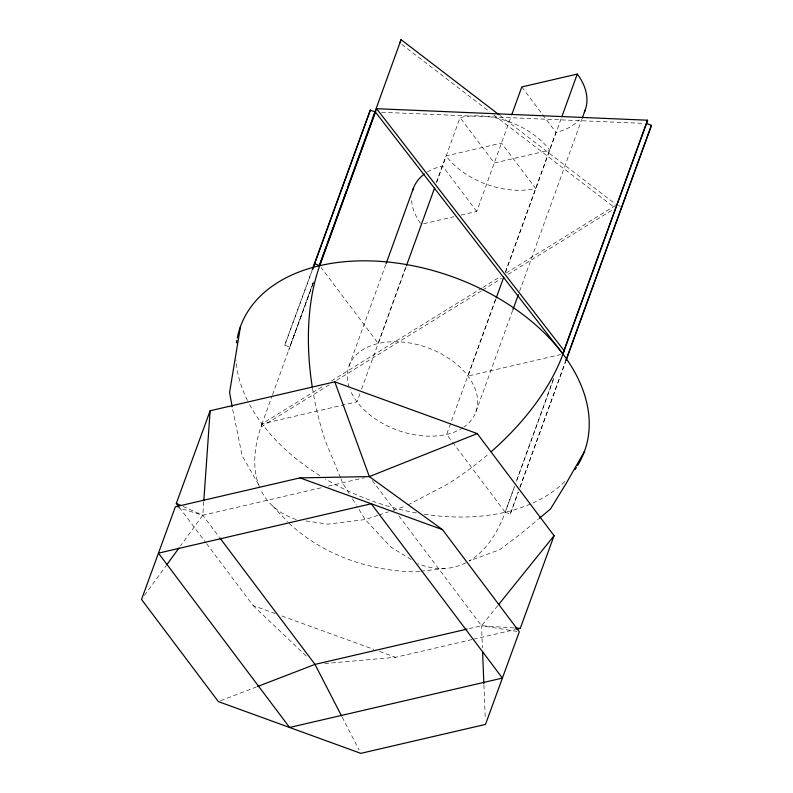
<?xml version="1.0" encoding="UTF-8"?>
<svg xmlns="http://www.w3.org/2000/svg" width="793" height="793" viewBox="0 0 793 793"><rect width="100%" height="100%" fill="white"/><g stroke="black" fill="none" stroke-linecap="round" stroke-linejoin="round"><path stroke-width="0.59" stroke-dasharray="3.96 2.97" d="M203.742 501.721L202.8 515.242L180.457 545.961M329.174 384.902L260.808 427.14L272.187 395.707M272.544 394.745L313.423 281.812M349.079 365.91L385.616 264.971M359.943 393.685L357.009 401.813L262.007 423.858L260.808 427.14M361.628 389.046L406.145 266.071M436.368 182.578L446.013 155.924L501.493 143.047L535.681 188.496A67.455 43.902 19.9 0 1 446.013 155.924M406.016 266.924L378.291 343.488L321.234 267.637M436.665 182.231L460.069 117.582A67.455 43.902 19.9 0 1 549.737 150.155L494.257 163.021L460.069 117.582M461.06 215.072L476.732 211.434L511.435 115.57M495.377 299.843L446.667 434.386L451.851 441.275M505.448 271.999L555.982 132.401A67.455 43.902 19.9 0 0 579.138 119.872M495.774 299.209L467.959 376.06L560.552 354.58M505.478 272.425L561.414 117.879M475.879 411.973L512.883 309.756M519.613 291.18L581.834 119.277M510.276 514.042L518.285 491.928L510.276 514.042L505.21 512.209L514.488 486.595L505.21 512.209A182.975 98.064 76.9 0 1 469.149 561.008L500.135 549.539L523.549 531.588L538.407 519.128M553.683 378.32L516.174 481.936L553.831 378.37M519.97 487.269L565.478 361.529M313.334 283.101L289.822 347.017L284.766 345.173L311.867 270.71M313.116 283.022L288.622 350.308M520 487.279L565.647 361.588M284.766 345.173L312.125 270.8M144.415 595.513L166.044 565.786M497.746 605.634L481.549 625.756L468.266 628.829M321.958 386.815L262.007 423.858A182.975 98.401 -37 0 0 259.906 487.973M331.424 380.957L481.847 288.028M482.897 287.383L500.779 276.331M506.033 273.079L616.478 204.842M336.539 380.353L481.688 290.664M482.749 290.02L501.682 278.323M507.986 274.418L613.177 209.431M407.87 504.972L446.766 484.612A182.975 98.401 -37 0 0 489.241 453.388M220.662 700.705L256.327 686.986M377.944 515.331L365.196 519.564L327.856 524.153L305.275 520.842M379.104 514.944L388.372 511.862M393.001 510.315L405.748 506.083M423.67 223.745L453.824 216.757M321.066 487.794L202.8 515.242L177.652 507.51M328.302 486.119L364.512 477.713M324.773 663.533L395.598 657.298L472.311 639.495M473.51 639.217L515.46 629.483M419.606 571.347L414.838 571.892C368.735 570.871 321.948 554.535 288.295 522.498M420.796 571.208L444.615 568.472M381.572 112.249L643.926 123.391M514.211 627.967L481.549 625.756L398.314 515.123M516.877 631.377L481.549 625.756L482.431 647.95M618.5 205.575L620.522 206.309M206.596 543.681L253.126 605.545L276.113 613.891M281.852 615.983L373.771 649.368M379.51 651.459L395.598 657.298M182.925 506.38L202.8 515.242L219.146 536.97M411.151 559.551L390.81 547.021L365.196 519.564L356.88 506.063M499.967 115.491L615.497 204.088M401.843 44.438L489.955 112.021M493.87 115.025L614.297 207.379M253.126 605.545L306.931 656.723M272.643 505.993L287.472 521.635M521.794 86.952L541.867 113.627M542.61 114.618L555.982 132.401M476.732 211.434L442.553 165.995A67.455 43.902 19.9 0 0 427.288 172.061M452.595 442.266L505.21 512.209M372.314 480.548L394.607 510.186M179.258 507.351L205.853 542.699M349.198 493.603L342.804 483.215L340.99 478.803M352.399 498.797L356.235 505.022M258.518 484.493L242.172 455.826L232.379 407.949M342.16 717.11L359.13 750.059M340.534 477.703L325.16 440.432A182.975 98.064 76.9 0 1 312.432 388.005M483.908 684.954L485.286 719.489M564.804 481.579A182.975 119.069 19.9 0 1 531.449 503.624M530.339 504.1A182.975 119.069 19.9 0 1 423.749 514.171M416.375 512.942A182.975 119.069 19.9 0 1 325.279 478.913M319.906 475.641A182.975 119.069 19.9 0 1 247.991 401.526M247.446 400.445A182.975 119.069 19.9 0 1 235.927 359.844M296.295 519.524A182.975 98.401 -37 0 1 260.411 489.112M465.868 562.802A182.975 98.064 76.9 0 1 417.891 563.704M349.237 387.371A67.455 43.902 19.9 0 1 426.019 347.165A67.455 43.902 19.9 0 1 463.895 427.021M462.924 427.685A67.455 43.902 19.9 0 1 399.692 430.966A67.455 43.902 19.9 0 1 350.05 389.611M420.538 223.319A67.455 43.902 19.9 0 1 411.587 197.497"/><path stroke-width="1.19" d="M203.831 500.492L210.135 410.764L334.795 381.839L477.257 433.593L554.079 535.711L520.258 628.373L516.659 629.206M240.507 326.458L229.583 392.416L232.161 406.759M312.551 269.64L370.321 110.148L375.376 111.991L562.961 354.025A182.975 98.401 -37 0 1 491.125 451.752M319.321 265.516L333.229 227.095M334.071 224.766L346.719 189.834M347.562 187.515L360.2 152.583M361.043 150.254L401.089 39.65L498.995 114.737M312.234 386.766A182.975 98.064 76.9 0 1 319.748 265.665L376.586 108.7L647.603 120.209L562.961 354.025L564.16 350.734L376.586 108.7M386.032 263.811L413.331 188.407M406.432 265.764L434.574 188.03M511.852 114.43L521.794 86.952L577.274 74.076A67.455 43.902 19.9 0 1 584.332 112.1M496.2 298.049L503.783 277.084M561.831 116.73L577.274 74.076M512.883 309.756L518.344 294.659M582.26 118.117L585.194 109.989M565.905 360.359L651.459 125.334L646.404 123.5L562.703 353.926M312.293 269.551L370.321 110.148M319.47 265.566L375.376 111.991M566.073 360.418L651.459 125.334M178.524 506.37L176.304 503.426L210.135 410.764M399.88 42.941L401.089 39.65M646.404 123.5L647.603 120.209M584.461 451.415L566.361 483.096L550.491 508.997L539.339 518.344M166.758 564.794L179.01 547.943M498.519 604.682L554.079 535.711M477.257 433.593L369.34 476.593L300.022 477.882L175.362 506.816L141.541 599.478L218.362 701.597L360.825 753.35L485.485 724.425L519.316 631.763L442.484 529.645L369.34 476.593L334.795 381.839M257.477 686.54L314.999 664.395L467.067 629.117M515.42 628.046L520.258 628.373M314.692 263.831L319.748 265.665M300.022 477.882L442.484 529.645M176.304 503.426L180.725 505.389M219.889 537.961L314.999 664.395L341.595 716.01M482.58 651.658L483.859 683.725M237.276 338.006A182.975 119.069 19.9 0 1 455.916 278.046A182.975 119.069 19.9 0 1 577.651 465.481M576.342 467.543A182.975 119.069 19.9 0 1 574.975 469.575M236.473 342.804A182.975 119.069 19.9 0 1 236.839 340.395M412.638 190.578A67.455 43.902 19.9 0 1 424.384 174.024M371.253 503.763L158.451 553.147L289.594 727.468L502.395 678.094L371.253 503.763"/></g></svg>
